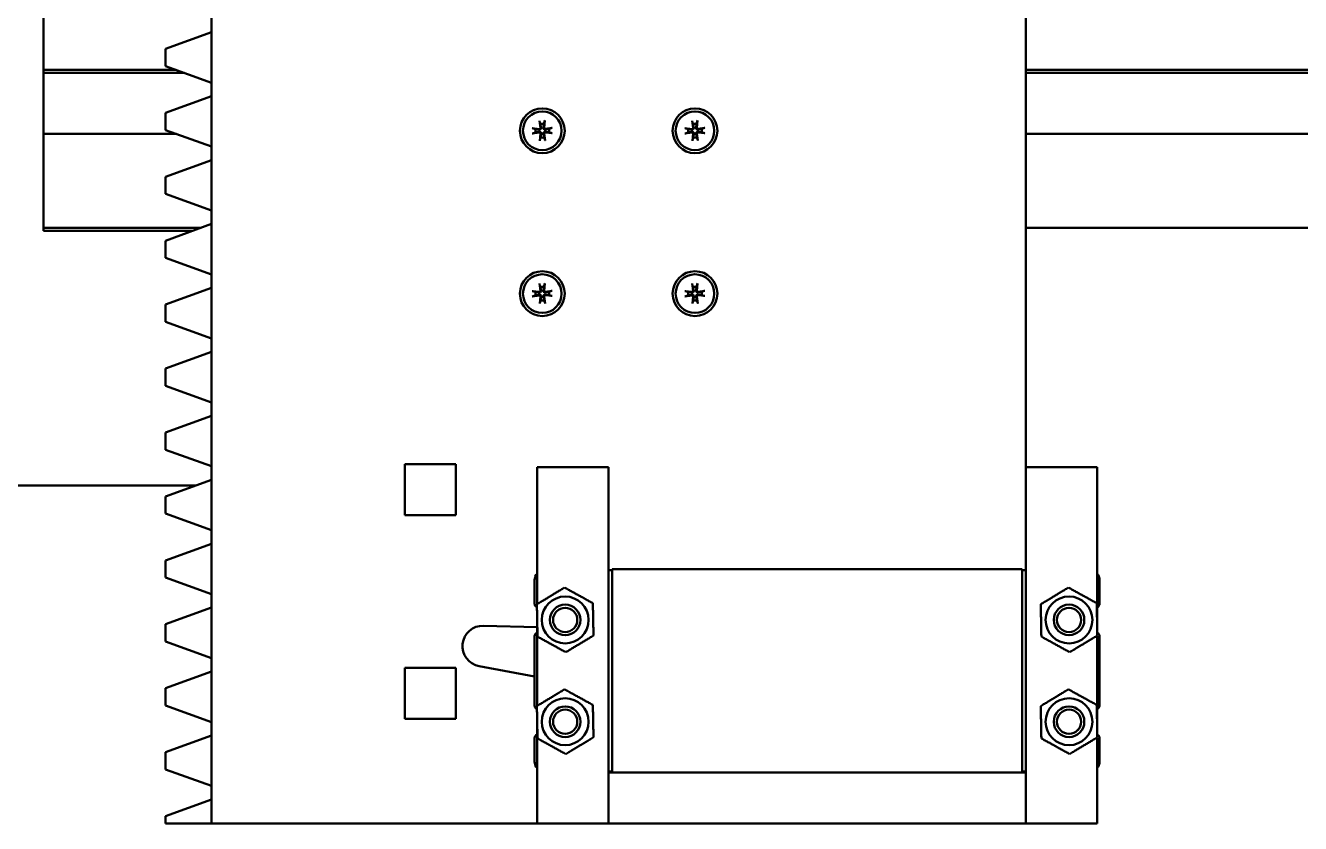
# Model space of a CAD drawing. Header units: millimetres. Extents: x 0 to 4620, y 0 to 3267.
# Drawn here: x 1926.2 to 2051.4, y 1538.9 to 1617.2 of the extents above; entities that cross this region are included whole.
import ezdxf

# ---------------------------------------------------------------- set-up
doc = ezdxf.new("R2010")
doc.units = ezdxf.units.MM
doc.header["$LTSCALE"] = 11
doc.layers.add('Widoczne (ISO)', color=7, linetype='Continuous', lineweight=50)
doc.layers.add('Widoczne wąskie (ISO)', color=7, linetype='Continuous', lineweight=35)

msp = doc.modelspace()

# ---------------------------------------------------------------- linework, layer by layer
at = {"layer": 'Widoczne (ISO)'}
for p, q in [((1927.96, 1597.07), (1927.96, 1627.07)), ((1944.46, 1618.85), (1944.46, 1538.85)), ((2024.46, 1573.85), (2024.46, 1618.85)), ((1939.96, 1614.94), (1944.46, 1616.58)), ((1939.96, 1613.25), (1939.96, 1614.94)), ((1927.96, 1612.88), (1941, 1612.88)), ((1927.96, 1612.58), (1941.8, 1612.58)), ((1944.46, 1611.62), (1939.96, 1613.25)), ((2024.46, 1612.88), (2967.77, 1612.88)), ((2024.46, 1612.58), (2967.77, 1612.58)), ((1939.96, 1608.66), (1944.46, 1610.3)), ((1939.96, 1606.97), (1939.96, 1608.66)), ((1975.97, 1607.14), (1976.67, 1607.07)), ((1976.68, 1607.88), (1976.78, 1607.19)), ((1977.2, 1607.89), (1977.13, 1607.19)), ((1977.93, 1607.18), (1977.24, 1607.08)), ((1990.97, 1607.14), (1991.67, 1607.07)), ((1991.68, 1607.88), (1991.78, 1607.19)), ((1992.2, 1607.89), (1992.13, 1607.19)), ((1992.93, 1607.18), (1992.24, 1607.08)), ((1941.03, 1606.58), (1927.96, 1606.58)), ((1944.46, 1605.34), (1939.96, 1606.97)), ((1975.98, 1606.63), (1976.68, 1606.73)), ((1976.72, 1605.92), (1976.79, 1606.62)), ((1977.23, 1605.93), (1977.14, 1606.62)), ((1977.94, 1606.67), (1977.24, 1606.74)), ((1990.98, 1606.63), (1991.68, 1606.73)), ((1991.72, 1605.92), (1991.79, 1606.62)), ((1992.23, 1605.93), (1992.14, 1606.62)), ((1992.94, 1606.67), (1992.24, 1606.74)), ((2967.77, 1606.58), (2024.46, 1606.58)), ((1939.96, 1602.38), (1944.46, 1604.02)), ((1939.96, 1600.69), (1939.96, 1602.38)), ((1944.46, 1599.06), (1939.96, 1600.69)), ((1927.96, 1597.35), (1943.4, 1597.35)), ((1927.96, 1597.07), (1942.61, 1597.07)), ((1939.96, 1596.1), (1944.46, 1597.74)), ((2024.46, 1597.35), (2967.77, 1597.35)), ((1939.96, 1594.41), (1939.96, 1596.1)), ((1944.46, 1592.78), (1939.96, 1594.41)), ((1939.96, 1589.82), (1944.46, 1591.46)), ((1975.97, 1591.14), (1976.67, 1591.07)), ((1976.68, 1591.88), (1976.78, 1591.19)), ((1977.2, 1591.89), (1977.13, 1591.19)), ((1977.93, 1591.18), (1977.24, 1591.08)), ((1990.97, 1591.14), (1991.67, 1591.07)), ((1991.68, 1591.88), (1991.78, 1591.19)), ((1992.2, 1591.89), (1992.13, 1591.19)), ((1992.93, 1591.18), (1992.24, 1591.08)), ((1939.96, 1588.13), (1939.96, 1589.82)), ((1975.98, 1590.63), (1976.68, 1590.73)), ((1976.72, 1589.92), (1976.79, 1590.62)), ((1977.23, 1589.93), (1977.14, 1590.62)), ((1977.94, 1590.67), (1977.24, 1590.74)), ((1990.98, 1590.63), (1991.68, 1590.73)), ((1991.72, 1589.92), (1991.79, 1590.62)), ((1992.23, 1589.93), (1992.14, 1590.62)), ((1992.94, 1590.67), (1992.24, 1590.74)), ((1944.46, 1586.5), (1939.96, 1588.13)), ((1939.96, 1583.54), (1944.46, 1585.18)), ((1939.96, 1581.85), (1939.96, 1583.54)), ((1944.46, 1580.22), (1939.96, 1581.85)), ((1939.96, 1577.26), (1944.46, 1578.9)), ((1939.96, 1575.57), (1939.96, 1577.26)), ((1944.46, 1573.94), (1939.96, 1575.57)), ((1963.46, 1574.15), (1963.46, 1569.15)), ((1968.46, 1574.15), (1963.46, 1574.15)), ((1968.46, 1569.15), (1968.46, 1574.15)), ((1983.46, 1573.85), (1976.46, 1573.85)), ((1976.46, 1560.41), (1976.46, 1573.85)), ((1983.46, 1543.85), (1983.46, 1573.85)), ((2024.46, 1573.85), (2024.46, 1543.85)), ((2024.46, 1573.85), (2031.46, 1573.85)), ((2031.46, 1573.85), (2031.46, 1558.88)), ((1912.96, 1572.07), (1942.94, 1572.07)), ((1939.96, 1570.98), (1944.46, 1572.62)), ((1939.96, 1569.29), (1939.96, 1570.98)), ((1944.46, 1567.66), (1939.96, 1569.29)), ((1963.46, 1569.15), (1968.46, 1569.15)), ((1939.96, 1564.7), (1944.46, 1566.34)), ((1939.96, 1563.01), (1939.96, 1564.7)), ((1983.46, 1563.75), (1983.8, 1563.75)), ((1983.81, 1543.95), (1983.81, 1563.75)), ((1983.91, 1563.85), (2024.01, 1563.85)), ((2024.11, 1563.75), (2024.11, 1543.95)), ((2024.12, 1563.75), (2024.46, 1563.75)), ((1944.46, 1561.38), (1939.96, 1563.01)), ((1976.21, 1560.46), (1976.21, 1562.75)), ((2031.71, 1562.75), (2031.71, 1560.46)), ((1939.96, 1558.42), (1944.46, 1560.06)), ((1939.96, 1556.73), (1939.96, 1558.42)), ((1976.46, 1558.13), (1971.18, 1558.27)), ((1976.46, 1550.41), (1976.46, 1558.83)), ((1976.21, 1550.46), (1976.21, 1557.25)), ((2031.46, 1557.3), (2031.46, 1548.88)), ((2031.71, 1557.25), (2031.71, 1550.46)), ((1944.46, 1555.1), (1939.96, 1556.73)), ((1939.96, 1552.14), (1944.46, 1553.78)), ((1963.46, 1554.15), (1963.46, 1549.15)), ((1968.46, 1554.15), (1963.46, 1554.15)), ((1968.46, 1549.15), (1968.46, 1554.15)), ((1970.76, 1554.31), (1976.21, 1553.3)), ((1939.96, 1550.45), (1939.96, 1552.14)), ((1944.46, 1548.82), (1939.96, 1550.45)), ((1963.46, 1549.15), (1968.46, 1549.15)), ((1976.46, 1538.85), (1976.46, 1548.83)), ((1939.96, 1545.86), (1944.46, 1547.5)), ((1976.21, 1544.95), (1976.21, 1547.25)), ((2031.46, 1547.3), (2031.46, 1538.85)), ((2031.71, 1547.25), (2031.71, 1544.95)), ((1939.96, 1544.17), (1939.96, 1545.86)), ((1944.46, 1542.54), (1939.96, 1544.17)), ((1983.8, 1543.95), (1983.46, 1543.95)), ((1983.46, 1543.85), (1983.46, 1538.85)), ((1983.91, 1543.85), (1983.46, 1543.85)), ((2024.01, 1543.85), (1983.91, 1543.85)), ((2024.46, 1543.85), (2024.01, 1543.85)), ((2024.46, 1543.95), (2024.12, 1543.95)), ((2024.46, 1538.85), (2024.46, 1543.85)), ((1939.96, 1539.58), (1944.46, 1541.22)), ((1939.96, 1538.85), (1939.96, 1539.58)), ((1944.46, 1538.85), (1939.96, 1538.85)), ((1944.46, 1538.85), (1976.46, 1538.85)), ((1983.46, 1538.85), (1976.46, 1538.85)), ((1983.46, 1538.85), (2024.46, 1538.85)), ((2024.46, 1538.85), (2031.46, 1538.85))]:
    msp.add_line(p, q, dxfattribs=at)
for centre, radius in [((1976.96, 1606.9), 2.2), ((1976.96, 1606.9), 1.9), ((1991.96, 1606.9), 2.2), ((1991.96, 1606.9), 1.9), ((1976.96, 1590.9), 2.2), ((1976.96, 1590.9), 1.9), ((1991.96, 1590.9), 2.2), ((1991.96, 1590.9), 1.9), ((1979.21, 1558.85), 2.3), ((2028.71, 1558.85), 2.3), ((1979.21, 1558.85), 1.5), ((1979.21, 1558.85), 1.5), ((1979.21, 1558.85), 1.19), ((2028.71, 1558.85), 1.5), ((2028.71, 1558.85), 1.5), ((2028.71, 1558.85), 1.19), ((1979.21, 1548.85), 2.3), ((2028.71, 1548.85), 2.3), ((1979.21, 1548.85), 1.5), ((1979.21, 1548.85), 1.5), ((1979.21, 1548.85), 1.19), ((2028.71, 1548.85), 1.5), ((2028.71, 1548.85), 1.5), ((2028.71, 1548.85), 1.19)]:
    msp.add_circle(centre, radius, dxfattribs=at)
for centre, radius, start, end in [((1976.96, 1606.9), 0.682, 166.565, 195.6877), ((1976.68, 1607.17), 0.0995, 264.1967, 8.0559), ((1976.96, 1606.9), 0.682, 76.565, 105.6877), ((1977.22, 1607.18), 0.0995, 174.1967, 278.0559), ((1976.96, 1606.9), 0.682, 346.565, 15.6877), ((1991.96, 1606.9), 0.682, 166.565, 195.6877), ((1991.68, 1607.17), 0.0995, 264.1967, 8.0559), ((1991.96, 1606.9), 0.682, 76.565, 105.6877), ((1992.22, 1607.18), 0.0995, 174.1967, 278.0559), ((1991.96, 1606.9), 0.682, 346.565, 15.6877), ((1976.69, 1606.63), 0.0995, 354.1967, 98.0559), ((1976.96, 1606.9), 0.682, 256.565, 285.6877), ((1977.23, 1606.64), 0.0995, 84.1967, 188.0559), ((1991.69, 1606.63), 0.0995, 354.1967, 98.0559), ((1991.96, 1606.9), 0.682, 256.565, 285.6877), ((1992.23, 1606.64), 0.0995, 84.1967, 188.0559), ((1976.96, 1590.9), 0.682, 166.565, 195.6877), ((1976.68, 1591.17), 0.0995, 264.1967, 8.0559), ((1976.96, 1590.9), 0.682, 76.565, 105.6877), ((1977.22, 1591.18), 0.0995, 174.1967, 278.0559), ((1976.96, 1590.9), 0.682, 346.565, 15.6877), ((1991.96, 1590.9), 0.682, 166.565, 195.6877), ((1991.68, 1591.17), 0.0995, 264.1967, 8.0559), ((1991.96, 1590.9), 0.682, 76.565, 105.6877), ((1992.22, 1591.18), 0.0995, 174.1967, 278.0559), ((1991.96, 1590.9), 0.682, 346.565, 15.6877), ((1976.69, 1590.63), 0.0995, 354.1967, 98.0559), ((1976.96, 1590.9), 0.682, 256.565, 285.6877), ((1977.23, 1590.64), 0.0995, 84.1967, 188.0559), ((1991.69, 1590.63), 0.0995, 354.1967, 98.0559), ((1991.96, 1590.9), 0.682, 256.565, 285.6877), ((1992.23, 1590.64), 0.0995, 84.1967, 188.0559), ((1977.21, 1562.75), 1, 138.5904, 180), ((1983.8, 1563.76), 0.01, 270, 354.7841), ((1983.91, 1563.75), 0.1, 90, 180), ((2024.01, 1563.75), 0.1, 0, 90), ((2024.12, 1563.76), 0.01, 185.2159, 270), ((2030.71, 1562.75), 1, 0, 41.4096), ((1976.61, 1560.46), 0.4, 180, 244.0489), ((2031.31, 1560.46), 0.4, 292.0243, 0), ((1971.12, 1556.28), 2, 88.3746, 259.4828), ((1976.61, 1557.25), 0.4, 112.0243, 180), ((2031.31, 1557.25), 0.4, 0, 64.0489), ((1976.61, 1550.46), 0.4, 180, 244.0489), ((2031.31, 1550.46), 0.4, 292.0243, 0), ((1976.61, 1547.25), 0.4, 112.0243, 180), ((2031.31, 1547.25), 0.4, 0, 64.0489), ((1977.21, 1544.95), 1, 180, 221.4096), ((2030.71, 1544.95), 1, 318.5904, 0), ((1983.8, 1543.94), 0.01, 5.2159, 90), ((1983.91, 1543.95), 0.1, 180, 270), ((2024.01, 1543.95), 0.1, 270, 0), ((2024.12, 1543.94), 0.01, 90, 174.7841)]:
    msp.add_arc(centre, radius, start, end, dxfattribs=at)
for points, knots in [([(1975.97, 1607.14), (1975.99, 1607.14), (1976, 1607.14), (1976.02, 1607.14), (1976.04, 1607.13), (1976.05, 1607.13), (1976.06, 1607.13), (1976.06, 1607.13)], [0.01495203, 0.01495203, 0.01495203, 0.01495203, 0.01869487, 0.01869487, 0.02240443, 0.02240443, 0.0254182, 0.0254182, 0.0254182, 0.0254182]), ([(1976.84, 1607.19), (1976.84, 1607.19), (1976.84, 1607.18), (1976.85, 1607.16), (1976.85, 1607.14), (1976.84, 1607.12), (1976.83, 1607.1), (1976.82, 1607.08), (1976.81, 1607.06), (1976.79, 1607.04), (1976.78, 1607.04), (1976.75, 1607.02), (1976.74, 1607.02), (1976.71, 1607.01), (1976.7, 1607.01), (1976.68, 1607.01), (1976.67, 1607.01), (1976.66, 1607.01)], [0.06964837, 0.06964837, 0.06964837, 0.06964837, 0.07141835, 0.07141835, 0.07641771, 0.07641771, 0.08066047, 0.08066047, 0.08490323, 0.08490323, 0.08914598, 0.08914598, 0.09338874, 0.09338874, 0.0983881, 0.0983881, 0.10015808, 0.10015808, 0.10015808, 0.10015808]), ([(1976.7, 1607.79), (1976.7, 1607.79), (1976.7, 1607.8), (1976.69, 1607.82), (1976.69, 1607.83), (1976.69, 1607.85), (1976.68, 1607.87), (1976.68, 1607.88)], [0.03418017, 0.03418017, 0.03418017, 0.03418017, 0.03719394, 0.03719394, 0.0409035, 0.0409035, 0.04464634, 0.04464634, 0.04464634, 0.04464634]), ([(1977.25, 1607.02), (1977.24, 1607.02), (1977.24, 1607.02), (1977.21, 1607.02), (1977.2, 1607.02), (1977.17, 1607.02), (1977.16, 1607.03), (1977.13, 1607.04), (1977.12, 1607.05), (1977.1, 1607.07), (1977.09, 1607.08), (1977.07, 1607.11), (1977.07, 1607.12), (1977.06, 1607.15), (1977.06, 1607.17), (1977.06, 1607.19), (1977.06, 1607.19), (1977.06, 1607.2)], [0.06964837, 0.06964837, 0.06964837, 0.06964837, 0.07141835, 0.07141835, 0.07641771, 0.07641771, 0.08066047, 0.08066047, 0.08490323, 0.08490323, 0.08914598, 0.08914598, 0.09338874, 0.09338874, 0.0983881, 0.0983881, 0.10015808, 0.10015808, 0.10015808, 0.10015808]), ([(1977.2, 1607.89), (1977.19, 1607.88), (1977.19, 1607.86), (1977.19, 1607.84), (1977.19, 1607.83), (1977.18, 1607.81), (1977.18, 1607.8), (1977.18, 1607.8)], [0.01495203, 0.01495203, 0.01495203, 0.01495203, 0.01869487, 0.01869487, 0.02240443, 0.02240443, 0.0254182, 0.0254182, 0.0254182, 0.0254182]), ([(1977.84, 1607.16), (1977.85, 1607.17), (1977.85, 1607.17), (1977.87, 1607.17), (1977.88, 1607.17), (1977.9, 1607.18), (1977.92, 1607.18), (1977.93, 1607.18)], [0.03418017, 0.03418017, 0.03418017, 0.03418017, 0.03719394, 0.03719394, 0.0409035, 0.0409035, 0.04464634, 0.04464634, 0.04464634, 0.04464634]), ([(1990.97, 1607.14), (1990.99, 1607.14), (1991, 1607.14), (1991.02, 1607.14), (1991.04, 1607.13), (1991.05, 1607.13), (1991.06, 1607.13), (1991.06, 1607.13)], [0.01495203, 0.01495203, 0.01495203, 0.01495203, 0.01869487, 0.01869487, 0.02240443, 0.02240443, 0.0254182, 0.0254182, 0.0254182, 0.0254182]), ([(1991.84, 1607.19), (1991.84, 1607.19), (1991.84, 1607.18), (1991.85, 1607.16), (1991.85, 1607.14), (1991.84, 1607.12), (1991.83, 1607.1), (1991.82, 1607.08), (1991.81, 1607.06), (1991.79, 1607.04), (1991.78, 1607.04), (1991.75, 1607.02), (1991.74, 1607.02), (1991.71, 1607.01), (1991.7, 1607.01), (1991.68, 1607.01), (1991.67, 1607.01), (1991.66, 1607.01)], [0.06964837, 0.06964837, 0.06964837, 0.06964837, 0.07141835, 0.07141835, 0.07641771, 0.07641771, 0.08066047, 0.08066047, 0.08490323, 0.08490323, 0.08914598, 0.08914598, 0.09338874, 0.09338874, 0.0983881, 0.0983881, 0.10015808, 0.10015808, 0.10015808, 0.10015808]), ([(1991.7, 1607.79), (1991.7, 1607.79), (1991.7, 1607.8), (1991.69, 1607.82), (1991.69, 1607.83), (1991.69, 1607.85), (1991.68, 1607.87), (1991.68, 1607.88)], [0.03418017, 0.03418017, 0.03418017, 0.03418017, 0.03719394, 0.03719394, 0.0409035, 0.0409035, 0.04464634, 0.04464634, 0.04464634, 0.04464634]), ([(1992.25, 1607.02), (1992.24, 1607.02), (1992.24, 1607.02), (1992.21, 1607.02), (1992.2, 1607.02), (1992.17, 1607.02), (1992.16, 1607.03), (1992.13, 1607.04), (1992.12, 1607.05), (1992.1, 1607.07), (1992.09, 1607.08), (1992.07, 1607.11), (1992.07, 1607.12), (1992.06, 1607.15), (1992.06, 1607.17), (1992.06, 1607.19), (1992.06, 1607.19), (1992.06, 1607.2)], [0.06964837, 0.06964837, 0.06964837, 0.06964837, 0.07141835, 0.07141835, 0.07641771, 0.07641771, 0.08066047, 0.08066047, 0.08490323, 0.08490323, 0.08914598, 0.08914598, 0.09338874, 0.09338874, 0.0983881, 0.0983881, 0.10015808, 0.10015808, 0.10015808, 0.10015808]), ([(1992.2, 1607.89), (1992.19, 1607.88), (1992.19, 1607.86), (1992.19, 1607.84), (1992.19, 1607.83), (1992.18, 1607.81), (1992.18, 1607.8), (1992.18, 1607.8)], [0.01495203, 0.01495203, 0.01495203, 0.01495203, 0.01869487, 0.01869487, 0.02240443, 0.02240443, 0.0254182, 0.0254182, 0.0254182, 0.0254182]), ([(1992.84, 1607.16), (1992.85, 1607.17), (1992.85, 1607.17), (1992.87, 1607.17), (1992.88, 1607.17), (1992.9, 1607.18), (1992.92, 1607.18), (1992.93, 1607.18)], [0.03418017, 0.03418017, 0.03418017, 0.03418017, 0.03719394, 0.03719394, 0.0409035, 0.0409035, 0.04464634, 0.04464634, 0.04464634, 0.04464634]), ([(1976.07, 1606.65), (1976.07, 1606.64), (1976.06, 1606.64), (1976.05, 1606.64), (1976.03, 1606.64), (1976.01, 1606.63), (1976, 1606.63), (1975.98, 1606.63)], [0.03418017, 0.03418017, 0.03418017, 0.03418017, 0.03719394, 0.03719394, 0.0409035, 0.0409035, 0.04464634, 0.04464634, 0.04464634, 0.04464634]), ([(1976.67, 1606.79), (1976.67, 1606.79), (1976.68, 1606.79), (1976.7, 1606.79), (1976.72, 1606.79), (1976.75, 1606.79), (1976.76, 1606.78), (1976.79, 1606.77), (1976.8, 1606.76), (1976.82, 1606.74), (1976.83, 1606.73), (1976.84, 1606.7), (1976.85, 1606.69), (1976.85, 1606.66), (1976.86, 1606.64), (1976.86, 1606.62), (1976.85, 1606.62), (1976.85, 1606.61)], [0.06964837, 0.06964837, 0.06964837, 0.06964837, 0.07141835, 0.07141835, 0.07641771, 0.07641771, 0.08066047, 0.08066047, 0.08490323, 0.08490323, 0.08914598, 0.08914598, 0.09338874, 0.09338874, 0.0983881, 0.0983881, 0.10015808, 0.10015808, 0.10015808, 0.10015808]), ([(1976.72, 1605.92), (1976.72, 1605.93), (1976.72, 1605.95), (1976.73, 1605.97), (1976.73, 1605.98), (1976.73, 1606), (1976.73, 1606.01), (1976.73, 1606.01)], [0.01495203, 0.01495203, 0.01495203, 0.01495203, 0.01869487, 0.01869487, 0.02240443, 0.02240443, 0.0254182, 0.0254182, 0.0254182, 0.0254182]), ([(1977.07, 1606.62), (1977.07, 1606.62), (1977.07, 1606.63), (1977.07, 1606.65), (1977.07, 1606.66), (1977.08, 1606.69), (1977.08, 1606.71), (1977.09, 1606.73), (1977.1, 1606.74), (1977.12, 1606.77), (1977.14, 1606.77), (1977.16, 1606.79), (1977.17, 1606.79), (1977.2, 1606.8), (1977.22, 1606.8), (1977.24, 1606.8), (1977.25, 1606.8), (1977.25, 1606.8)], [0.06964837, 0.06964837, 0.06964837, 0.06964837, 0.07141835, 0.07141835, 0.07641771, 0.07641771, 0.08066047, 0.08066047, 0.08490323, 0.08490323, 0.08914598, 0.08914598, 0.09338874, 0.09338874, 0.0983881, 0.0983881, 0.10015808, 0.10015808, 0.10015808, 0.10015808]), ([(1977.22, 1606.02), (1977.22, 1606.01), (1977.22, 1606.01), (1977.22, 1605.99), (1977.23, 1605.98), (1977.23, 1605.96), (1977.23, 1605.94), (1977.23, 1605.93)], [0.03418017, 0.03418017, 0.03418017, 0.03418017, 0.03719394, 0.03719394, 0.0409035, 0.0409035, 0.04464634, 0.04464634, 0.04464634, 0.04464634]), ([(1977.94, 1606.67), (1977.93, 1606.67), (1977.91, 1606.67), (1977.89, 1606.67), (1977.88, 1606.67), (1977.86, 1606.68), (1977.86, 1606.68), (1977.85, 1606.68)], [0.01495203, 0.01495203, 0.01495203, 0.01495203, 0.01869487, 0.01869487, 0.02240443, 0.02240443, 0.0254182, 0.0254182, 0.0254182, 0.0254182]), ([(1991.07, 1606.65), (1991.07, 1606.64), (1991.06, 1606.64), (1991.05, 1606.64), (1991.03, 1606.64), (1991.01, 1606.63), (1991, 1606.63), (1990.98, 1606.63)], [0.03418017, 0.03418017, 0.03418017, 0.03418017, 0.03719394, 0.03719394, 0.0409035, 0.0409035, 0.04464634, 0.04464634, 0.04464634, 0.04464634]), ([(1991.67, 1606.79), (1991.67, 1606.79), (1991.68, 1606.79), (1991.7, 1606.79), (1991.72, 1606.79), (1991.75, 1606.79), (1991.76, 1606.78), (1991.79, 1606.77), (1991.8, 1606.76), (1991.82, 1606.74), (1991.83, 1606.73), (1991.84, 1606.7), (1991.85, 1606.69), (1991.85, 1606.66), (1991.86, 1606.64), (1991.86, 1606.62), (1991.85, 1606.62), (1991.85, 1606.61)], [0.06964837, 0.06964837, 0.06964837, 0.06964837, 0.07141835, 0.07141835, 0.07641771, 0.07641771, 0.08066047, 0.08066047, 0.08490323, 0.08490323, 0.08914598, 0.08914598, 0.09338874, 0.09338874, 0.0983881, 0.0983881, 0.10015808, 0.10015808, 0.10015808, 0.10015808]), ([(1991.72, 1605.92), (1991.72, 1605.93), (1991.72, 1605.95), (1991.73, 1605.97), (1991.73, 1605.98), (1991.73, 1606), (1991.73, 1606.01), (1991.73, 1606.01)], [0.01495203, 0.01495203, 0.01495203, 0.01495203, 0.01869487, 0.01869487, 0.02240443, 0.02240443, 0.0254182, 0.0254182, 0.0254182, 0.0254182]), ([(1992.07, 1606.62), (1992.07, 1606.62), (1992.07, 1606.63), (1992.07, 1606.65), (1992.07, 1606.66), (1992.08, 1606.69), (1992.08, 1606.71), (1992.09, 1606.73), (1992.1, 1606.74), (1992.12, 1606.77), (1992.14, 1606.77), (1992.16, 1606.79), (1992.17, 1606.79), (1992.2, 1606.8), (1992.22, 1606.8), (1992.24, 1606.8), (1992.25, 1606.8), (1992.25, 1606.8)], [0.06964837, 0.06964837, 0.06964837, 0.06964837, 0.07141835, 0.07141835, 0.07641771, 0.07641771, 0.08066047, 0.08066047, 0.08490323, 0.08490323, 0.08914598, 0.08914598, 0.09338874, 0.09338874, 0.0983881, 0.0983881, 0.10015808, 0.10015808, 0.10015808, 0.10015808]), ([(1992.22, 1606.02), (1992.22, 1606.01), (1992.22, 1606.01), (1992.22, 1605.99), (1992.23, 1605.98), (1992.23, 1605.96), (1992.23, 1605.94), (1992.23, 1605.93)], [0.03418017, 0.03418017, 0.03418017, 0.03418017, 0.03719394, 0.03719394, 0.0409035, 0.0409035, 0.04464634, 0.04464634, 0.04464634, 0.04464634]), ([(1992.94, 1606.67), (1992.93, 1606.67), (1992.91, 1606.67), (1992.89, 1606.67), (1992.88, 1606.67), (1992.86, 1606.68), (1992.86, 1606.68), (1992.85, 1606.68)], [0.01495203, 0.01495203, 0.01495203, 0.01495203, 0.01869487, 0.01869487, 0.02240443, 0.02240443, 0.0254182, 0.0254182, 0.0254182, 0.0254182]), ([(1975.97, 1591.14), (1975.99, 1591.14), (1976, 1591.14), (1976.02, 1591.14), (1976.04, 1591.13), (1976.05, 1591.13), (1976.06, 1591.13), (1976.06, 1591.13)], [0.01495203, 0.01495203, 0.01495203, 0.01495203, 0.01869487, 0.01869487, 0.02240443, 0.02240443, 0.0254182, 0.0254182, 0.0254182, 0.0254182]), ([(1976.84, 1591.19), (1976.84, 1591.19), (1976.84, 1591.18), (1976.85, 1591.16), (1976.85, 1591.14), (1976.84, 1591.12), (1976.83, 1591.1), (1976.82, 1591.08), (1976.81, 1591.06), (1976.79, 1591.04), (1976.78, 1591.04), (1976.75, 1591.02), (1976.74, 1591.02), (1976.71, 1591.01), (1976.7, 1591.01), (1976.68, 1591.01), (1976.67, 1591.01), (1976.66, 1591.01)], [0.06964837, 0.06964837, 0.06964837, 0.06964837, 0.07141835, 0.07141835, 0.07641771, 0.07641771, 0.08066047, 0.08066047, 0.08490323, 0.08490323, 0.08914598, 0.08914598, 0.09338874, 0.09338874, 0.0983881, 0.0983881, 0.10015808, 0.10015808, 0.10015808, 0.10015808]), ([(1976.67, 1590.79), (1976.67, 1590.79), (1976.68, 1590.79), (1976.7, 1590.79), (1976.72, 1590.79), (1976.75, 1590.79), (1976.76, 1590.78), (1976.79, 1590.77), (1976.8, 1590.76), (1976.82, 1590.74), (1976.83, 1590.73), (1976.84, 1590.7), (1976.85, 1590.69), (1976.85, 1590.66), (1976.86, 1590.64), (1976.86, 1590.62), (1976.85, 1590.62), (1976.85, 1590.61)], [0.06964837, 0.06964837, 0.06964837, 0.06964837, 0.07141835, 0.07141835, 0.07641771, 0.07641771, 0.08066047, 0.08066047, 0.08490323, 0.08490323, 0.08914598, 0.08914598, 0.09338874, 0.09338874, 0.0983881, 0.0983881, 0.10015808, 0.10015808, 0.10015808, 0.10015808]), ([(1976.7, 1591.79), (1976.7, 1591.79), (1976.7, 1591.8), (1976.69, 1591.82), (1976.69, 1591.83), (1976.69, 1591.85), (1976.68, 1591.87), (1976.68, 1591.88)], [0.03418017, 0.03418017, 0.03418017, 0.03418017, 0.03719394, 0.03719394, 0.0409035, 0.0409035, 0.04464634, 0.04464634, 0.04464634, 0.04464634]), ([(1977.25, 1591.02), (1977.24, 1591.02), (1977.24, 1591.02), (1977.21, 1591.02), (1977.2, 1591.02), (1977.17, 1591.02), (1977.16, 1591.03), (1977.13, 1591.04), (1977.12, 1591.05), (1977.1, 1591.07), (1977.09, 1591.08), (1977.07, 1591.11), (1977.07, 1591.12), (1977.06, 1591.15), (1977.06, 1591.17), (1977.06, 1591.19), (1977.06, 1591.19), (1977.06, 1591.2)], [0.06964837, 0.06964837, 0.06964837, 0.06964837, 0.07141835, 0.07141835, 0.07641771, 0.07641771, 0.08066047, 0.08066047, 0.08490323, 0.08490323, 0.08914598, 0.08914598, 0.09338874, 0.09338874, 0.0983881, 0.0983881, 0.10015808, 0.10015808, 0.10015808, 0.10015808]), ([(1977.07, 1590.62), (1977.07, 1590.62), (1977.07, 1590.63), (1977.07, 1590.65), (1977.07, 1590.66), (1977.08, 1590.69), (1977.08, 1590.71), (1977.09, 1590.73), (1977.1, 1590.74), (1977.12, 1590.77), (1977.14, 1590.77), (1977.16, 1590.79), (1977.17, 1590.79), (1977.2, 1590.8), (1977.22, 1590.8), (1977.24, 1590.8), (1977.25, 1590.8), (1977.25, 1590.8)], [0.06964837, 0.06964837, 0.06964837, 0.06964837, 0.07141835, 0.07141835, 0.07641771, 0.07641771, 0.08066047, 0.08066047, 0.08490323, 0.08490323, 0.08914598, 0.08914598, 0.09338874, 0.09338874, 0.0983881, 0.0983881, 0.10015808, 0.10015808, 0.10015808, 0.10015808]), ([(1977.2, 1591.89), (1977.19, 1591.88), (1977.19, 1591.86), (1977.19, 1591.84), (1977.19, 1591.83), (1977.18, 1591.81), (1977.18, 1591.8), (1977.18, 1591.8)], [0.01495203, 0.01495203, 0.01495203, 0.01495203, 0.01869487, 0.01869487, 0.02240443, 0.02240443, 0.0254182, 0.0254182, 0.0254182, 0.0254182]), ([(1977.84, 1591.16), (1977.85, 1591.17), (1977.85, 1591.17), (1977.87, 1591.17), (1977.88, 1591.17), (1977.9, 1591.18), (1977.92, 1591.18), (1977.93, 1591.18)], [0.03418017, 0.03418017, 0.03418017, 0.03418017, 0.03719394, 0.03719394, 0.0409035, 0.0409035, 0.04464634, 0.04464634, 0.04464634, 0.04464634]), ([(1990.97, 1591.14), (1990.99, 1591.14), (1991, 1591.14), (1991.02, 1591.14), (1991.04, 1591.13), (1991.05, 1591.13), (1991.06, 1591.13), (1991.06, 1591.13)], [0.01495203, 0.01495203, 0.01495203, 0.01495203, 0.01869487, 0.01869487, 0.02240443, 0.02240443, 0.0254182, 0.0254182, 0.0254182, 0.0254182]), ([(1991.84, 1591.19), (1991.84, 1591.19), (1991.84, 1591.18), (1991.85, 1591.16), (1991.85, 1591.14), (1991.84, 1591.12), (1991.83, 1591.1), (1991.82, 1591.08), (1991.81, 1591.06), (1991.79, 1591.04), (1991.78, 1591.04), (1991.75, 1591.02), (1991.74, 1591.02), (1991.71, 1591.01), (1991.7, 1591.01), (1991.68, 1591.01), (1991.67, 1591.01), (1991.66, 1591.01)], [0.06964837, 0.06964837, 0.06964837, 0.06964837, 0.07141835, 0.07141835, 0.07641771, 0.07641771, 0.08066047, 0.08066047, 0.08490323, 0.08490323, 0.08914598, 0.08914598, 0.09338874, 0.09338874, 0.0983881, 0.0983881, 0.10015808, 0.10015808, 0.10015808, 0.10015808]), ([(1991.67, 1590.79), (1991.67, 1590.79), (1991.68, 1590.79), (1991.7, 1590.79), (1991.72, 1590.79), (1991.75, 1590.79), (1991.76, 1590.78), (1991.79, 1590.77), (1991.8, 1590.76), (1991.82, 1590.74), (1991.83, 1590.73), (1991.84, 1590.7), (1991.85, 1590.69), (1991.85, 1590.66), (1991.86, 1590.64), (1991.86, 1590.62), (1991.85, 1590.62), (1991.85, 1590.61)], [0.06964837, 0.06964837, 0.06964837, 0.06964837, 0.07141835, 0.07141835, 0.07641771, 0.07641771, 0.08066047, 0.08066047, 0.08490323, 0.08490323, 0.08914598, 0.08914598, 0.09338874, 0.09338874, 0.0983881, 0.0983881, 0.10015808, 0.10015808, 0.10015808, 0.10015808]), ([(1991.7, 1591.79), (1991.7, 1591.79), (1991.7, 1591.8), (1991.69, 1591.82), (1991.69, 1591.83), (1991.69, 1591.85), (1991.68, 1591.87), (1991.68, 1591.88)], [0.03418017, 0.03418017, 0.03418017, 0.03418017, 0.03719394, 0.03719394, 0.0409035, 0.0409035, 0.04464634, 0.04464634, 0.04464634, 0.04464634]), ([(1992.25, 1591.02), (1992.24, 1591.02), (1992.24, 1591.02), (1992.21, 1591.02), (1992.2, 1591.02), (1992.17, 1591.02), (1992.16, 1591.03), (1992.13, 1591.04), (1992.12, 1591.05), (1992.1, 1591.07), (1992.09, 1591.08), (1992.07, 1591.11), (1992.07, 1591.12), (1992.06, 1591.15), (1992.06, 1591.17), (1992.06, 1591.19), (1992.06, 1591.19), (1992.06, 1591.2)], [0.06964837, 0.06964837, 0.06964837, 0.06964837, 0.07141835, 0.07141835, 0.07641771, 0.07641771, 0.08066047, 0.08066047, 0.08490323, 0.08490323, 0.08914598, 0.08914598, 0.09338874, 0.09338874, 0.0983881, 0.0983881, 0.10015808, 0.10015808, 0.10015808, 0.10015808]), ([(1992.07, 1590.62), (1992.07, 1590.62), (1992.07, 1590.63), (1992.07, 1590.65), (1992.07, 1590.66), (1992.08, 1590.69), (1992.08, 1590.71), (1992.09, 1590.73), (1992.1, 1590.74), (1992.12, 1590.77), (1992.14, 1590.77), (1992.16, 1590.79), (1992.17, 1590.79), (1992.2, 1590.8), (1992.22, 1590.8), (1992.24, 1590.8), (1992.25, 1590.8), (1992.25, 1590.8)], [0.06964837, 0.06964837, 0.06964837, 0.06964837, 0.07141835, 0.07141835, 0.07641771, 0.07641771, 0.08066047, 0.08066047, 0.08490323, 0.08490323, 0.08914598, 0.08914598, 0.09338874, 0.09338874, 0.0983881, 0.0983881, 0.10015808, 0.10015808, 0.10015808, 0.10015808]), ([(1992.2, 1591.89), (1992.19, 1591.88), (1992.19, 1591.86), (1992.19, 1591.84), (1992.19, 1591.83), (1992.18, 1591.81), (1992.18, 1591.8), (1992.18, 1591.8)], [0.01495203, 0.01495203, 0.01495203, 0.01495203, 0.01869487, 0.01869487, 0.02240443, 0.02240443, 0.0254182, 0.0254182, 0.0254182, 0.0254182]), ([(1992.84, 1591.16), (1992.85, 1591.17), (1992.85, 1591.17), (1992.87, 1591.17), (1992.88, 1591.17), (1992.9, 1591.18), (1992.92, 1591.18), (1992.93, 1591.18)], [0.03418017, 0.03418017, 0.03418017, 0.03418017, 0.03719394, 0.03719394, 0.0409035, 0.0409035, 0.04464634, 0.04464634, 0.04464634, 0.04464634]), ([(1976.07, 1590.65), (1976.07, 1590.64), (1976.06, 1590.64), (1976.05, 1590.64), (1976.03, 1590.64), (1976.01, 1590.63), (1976, 1590.63), (1975.98, 1590.63)], [0.03418017, 0.03418017, 0.03418017, 0.03418017, 0.03719394, 0.03719394, 0.0409035, 0.0409035, 0.04464634, 0.04464634, 0.04464634, 0.04464634]), ([(1976.72, 1589.92), (1976.72, 1589.93), (1976.72, 1589.95), (1976.73, 1589.97), (1976.73, 1589.98), (1976.73, 1590), (1976.73, 1590.01), (1976.73, 1590.01)], [0.01495203, 0.01495203, 0.01495203, 0.01495203, 0.01869487, 0.01869487, 0.02240443, 0.02240443, 0.0254182, 0.0254182, 0.0254182, 0.0254182]), ([(1977.22, 1590.02), (1977.22, 1590.01), (1977.22, 1590.01), (1977.22, 1589.99), (1977.23, 1589.98), (1977.23, 1589.96), (1977.23, 1589.94), (1977.23, 1589.93)], [0.03418017, 0.03418017, 0.03418017, 0.03418017, 0.03719394, 0.03719394, 0.0409035, 0.0409035, 0.04464634, 0.04464634, 0.04464634, 0.04464634]), ([(1977.94, 1590.67), (1977.93, 1590.67), (1977.91, 1590.67), (1977.89, 1590.67), (1977.88, 1590.67), (1977.86, 1590.68), (1977.86, 1590.68), (1977.85, 1590.68)], [0.01495203, 0.01495203, 0.01495203, 0.01495203, 0.01869487, 0.01869487, 0.02240443, 0.02240443, 0.0254182, 0.0254182, 0.0254182, 0.0254182]), ([(1991.07, 1590.65), (1991.07, 1590.64), (1991.06, 1590.64), (1991.05, 1590.64), (1991.03, 1590.64), (1991.01, 1590.63), (1991, 1590.63), (1990.98, 1590.63)], [0.03418017, 0.03418017, 0.03418017, 0.03418017, 0.03719394, 0.03719394, 0.0409035, 0.0409035, 0.04464634, 0.04464634, 0.04464634, 0.04464634]), ([(1991.72, 1589.92), (1991.72, 1589.93), (1991.72, 1589.95), (1991.73, 1589.97), (1991.73, 1589.98), (1991.73, 1590), (1991.73, 1590.01), (1991.73, 1590.01)], [0.01495203, 0.01495203, 0.01495203, 0.01495203, 0.01869487, 0.01869487, 0.02240443, 0.02240443, 0.0254182, 0.0254182, 0.0254182, 0.0254182]), ([(1992.22, 1590.02), (1992.22, 1590.01), (1992.22, 1590.01), (1992.22, 1589.99), (1992.23, 1589.98), (1992.23, 1589.96), (1992.23, 1589.94), (1992.23, 1589.93)], [0.03418017, 0.03418017, 0.03418017, 0.03418017, 0.03719394, 0.03719394, 0.0409035, 0.0409035, 0.04464634, 0.04464634, 0.04464634, 0.04464634]), ([(1992.94, 1590.67), (1992.93, 1590.67), (1992.91, 1590.67), (1992.89, 1590.67), (1992.88, 1590.67), (1992.86, 1590.68), (1992.86, 1590.68), (1992.85, 1590.68)], [0.01495203, 0.01495203, 0.01495203, 0.01495203, 0.01869487, 0.01869487, 0.02240443, 0.02240443, 0.0254182, 0.0254182, 0.0254182, 0.0254182])]:
    msp.add_open_spline(points, degree=3, knots=knots, dxfattribs=at)
for points, weights in [([(1976.29, 1607.06), (1976.2, 1607.09), (1976.06, 1607.13)], [1, 1.01238273226, 1.00219918487]), ([(1976.66, 1607.01), (1976.55, 1607.03), (1976.29, 1607.06)], [2.00803864766, 1.53080852956, 1]), ([(1976.7, 1607.79), (1976.74, 1607.66), (1976.77, 1607.56)], [1.00219918509, 1.01238273352, 1]), ([(1976.77, 1607.56), (1976.82, 1607.31), (1976.84, 1607.19)], [1, 1.53080852955, 2.00803864765]), ([(1977.06, 1607.2), (1977.08, 1607.31), (1977.12, 1607.57)], [2.00803864766, 1.53080852956, 1]), ([(1977.12, 1607.57), (1977.14, 1607.67), (1977.18, 1607.8)], [1, 1.01238273205, 1.00219918484]), ([(1977.61, 1607.09), (1977.36, 1607.04), (1977.25, 1607.02)], [1, 1.53080852955, 2.00803864765]), ([(1977.84, 1607.16), (1977.71, 1607.12), (1977.61, 1607.09)], [1.00219918449, 1.01238272999, 1]), ([(1991.29, 1607.06), (1991.2, 1607.09), (1991.06, 1607.13)], [1, 1.01238273226, 1.00219918487]), ([(1991.66, 1607.01), (1991.55, 1607.03), (1991.29, 1607.06)], [2.00803864766, 1.53080852956, 1]), ([(1991.7, 1607.79), (1991.74, 1607.66), (1991.77, 1607.56)], [1.00219918509, 1.01238273352, 1]), ([(1991.77, 1607.56), (1991.82, 1607.31), (1991.84, 1607.19)], [1, 1.53080852955, 2.00803864765]), ([(1992.06, 1607.2), (1992.08, 1607.31), (1992.12, 1607.57)], [2.00803864766, 1.53080852956, 1]), ([(1992.12, 1607.57), (1992.14, 1607.67), (1992.18, 1607.8)], [1, 1.01238273205, 1.00219918484]), ([(1992.61, 1607.09), (1992.36, 1607.04), (1992.25, 1607.02)], [1, 1.53080852955, 2.00803864765]), ([(1992.84, 1607.16), (1992.71, 1607.12), (1992.61, 1607.09)], [1.00219918449, 1.01238272999, 1]), ([(1976.07, 1606.65), (1976.2, 1606.69), (1976.3, 1606.72)], [1.00219918456, 1.01238273042, 1]), ([(1976.3, 1606.72), (1976.55, 1606.77), (1976.67, 1606.79)], [1, 1.53080852955, 2.00803864765]), ([(1976.8, 1606.24), (1976.77, 1606.14), (1976.73, 1606.01)], [1, 1.01238273203, 1.00219918484]), ([(1976.85, 1606.61), (1976.84, 1606.5), (1976.8, 1606.24)], [2.00803864766, 1.53080852956, 1]), ([(1977.14, 1606.25), (1977.09, 1606.5), (1977.07, 1606.62)], [1, 1.53080852955, 2.00803864765]), ([(1977.22, 1606.02), (1977.17, 1606.15), (1977.14, 1606.25)], [1.00219918509, 1.01238273352, 1]), ([(1977.25, 1606.8), (1977.37, 1606.78), (1977.62, 1606.75)], [2.00803864766, 1.53080852956, 1]), ([(1977.62, 1606.75), (1977.72, 1606.72), (1977.85, 1606.68)], [1, 1.01238273221, 1.00219918487]), ([(1991.07, 1606.65), (1991.2, 1606.69), (1991.3, 1606.72)], [1.00219918456, 1.01238273042, 1]), ([(1991.3, 1606.72), (1991.55, 1606.77), (1991.67, 1606.79)], [1, 1.53080852955, 2.00803864765]), ([(1991.8, 1606.24), (1991.77, 1606.14), (1991.73, 1606.01)], [1, 1.01238273203, 1.00219918484]), ([(1991.85, 1606.61), (1991.84, 1606.5), (1991.8, 1606.24)], [2.00803864766, 1.53080852956, 1]), ([(1992.14, 1606.25), (1992.09, 1606.5), (1992.07, 1606.62)], [1, 1.53080852955, 2.00803864765]), ([(1992.22, 1606.02), (1992.17, 1606.15), (1992.14, 1606.25)], [1.00219918509, 1.01238273352, 1]), ([(1992.25, 1606.8), (1992.37, 1606.78), (1992.62, 1606.75)], [2.00803864766, 1.53080852956, 1]), ([(1992.62, 1606.75), (1992.72, 1606.72), (1992.85, 1606.68)], [1, 1.01238273221, 1.00219918487]), ([(1976.29, 1591.06), (1976.2, 1591.09), (1976.06, 1591.13)], [1, 1.01238273226, 1.00219918487]), ([(1976.66, 1591.01), (1976.55, 1591.03), (1976.29, 1591.06)], [2.00803864766, 1.53080852956, 1]), ([(1976.3, 1590.72), (1976.55, 1590.77), (1976.67, 1590.79)], [1, 1.53080852955, 2.00803864765]), ([(1976.7, 1591.79), (1976.74, 1591.66), (1976.77, 1591.56)], [1.00219918509, 1.01238273352, 1]), ([(1976.77, 1591.56), (1976.82, 1591.31), (1976.84, 1591.19)], [1, 1.53080852955, 2.00803864765]), ([(1977.06, 1591.2), (1977.08, 1591.31), (1977.12, 1591.57)], [2.00803864766, 1.53080852956, 1]), ([(1977.12, 1591.57), (1977.14, 1591.67), (1977.18, 1591.8)], [1, 1.01238273205, 1.00219918484]), ([(1977.61, 1591.09), (1977.36, 1591.04), (1977.25, 1591.02)], [1, 1.53080852955, 2.00803864765]), ([(1977.25, 1590.8), (1977.37, 1590.78), (1977.62, 1590.75)], [2.00803864766, 1.53080852956, 1]), ([(1977.84, 1591.16), (1977.71, 1591.12), (1977.61, 1591.09)], [1.00219918449, 1.01238272999, 1]), ([(1991.29, 1591.06), (1991.2, 1591.09), (1991.06, 1591.13)], [1, 1.01238273226, 1.00219918487]), ([(1991.66, 1591.01), (1991.55, 1591.03), (1991.29, 1591.06)], [2.00803864766, 1.53080852956, 1]), ([(1991.3, 1590.72), (1991.55, 1590.77), (1991.67, 1590.79)], [1, 1.53080852955, 2.00803864765]), ([(1991.7, 1591.79), (1991.74, 1591.66), (1991.77, 1591.56)], [1.00219918509, 1.01238273352, 1]), ([(1991.77, 1591.56), (1991.82, 1591.31), (1991.84, 1591.19)], [1, 1.53080852955, 2.00803864765]), ([(1992.06, 1591.2), (1992.08, 1591.31), (1992.12, 1591.57)], [2.00803864766, 1.53080852956, 1]), ([(1992.12, 1591.57), (1992.14, 1591.67), (1992.18, 1591.8)], [1, 1.01238273205, 1.00219918484]), ([(1992.61, 1591.09), (1992.36, 1591.04), (1992.25, 1591.02)], [1, 1.53080852955, 2.00803864765]), ([(1992.25, 1590.8), (1992.37, 1590.78), (1992.62, 1590.75)], [2.00803864766, 1.53080852956, 1]), ([(1992.84, 1591.16), (1992.71, 1591.12), (1992.61, 1591.09)], [1.00219918449, 1.01238272999, 1]), ([(1976.07, 1590.65), (1976.2, 1590.69), (1976.3, 1590.72)], [1.00219918456, 1.01238273042, 1]), ([(1976.8, 1590.24), (1976.77, 1590.14), (1976.73, 1590.01)], [1, 1.01238273203, 1.00219918484]), ([(1976.85, 1590.61), (1976.84, 1590.5), (1976.8, 1590.24)], [2.00803864766, 1.53080852956, 1]), ([(1977.14, 1590.25), (1977.09, 1590.5), (1977.07, 1590.62)], [1, 1.53080852955, 2.00803864765]), ([(1977.22, 1590.02), (1977.17, 1590.15), (1977.14, 1590.25)], [1.00219918509, 1.01238273352, 1]), ([(1977.62, 1590.75), (1977.72, 1590.72), (1977.85, 1590.68)], [1, 1.01238273221, 1.00219918487]), ([(1991.07, 1590.65), (1991.2, 1590.69), (1991.3, 1590.72)], [1.00219918456, 1.01238273042, 1]), ([(1991.8, 1590.24), (1991.77, 1590.14), (1991.73, 1590.01)], [1, 1.01238273203, 1.00219918484]), ([(1991.85, 1590.61), (1991.84, 1590.5), (1991.8, 1590.24)], [2.00803864766, 1.53080852956, 1]), ([(1992.14, 1590.25), (1992.09, 1590.5), (1992.07, 1590.62)], [1, 1.53080852955, 2.00803864765]), ([(1992.22, 1590.02), (1992.17, 1590.15), (1992.14, 1590.25)], [1.00219918509, 1.01238273352, 1]), ([(1992.62, 1590.75), (1992.72, 1590.72), (1992.85, 1590.68)], [1, 1.01238273221, 1.00219918487]), ([(1976.43, 1560.39), (1977.79, 1561.21), (1979.15, 1562.03)], [1, 1.15470053838, 1]), ([(1979.15, 1562.03), (1980.54, 1561.26), (1981.93, 1560.5)], [1, 1.15470053838, 1]), ([(2025.93, 1560.39), (2027.29, 1561.21), (2028.65, 1562.03)], [1, 1.15470053838, 1]), ([(2028.65, 1562.03), (2030.04, 1561.26), (2031.43, 1560.5)], [1, 1.15470053838, 1]), ([(1976.49, 1557.21), (1976.46, 1558.8), (1976.43, 1560.39)], [1, 1.15470053838, 1]), ([(1981.93, 1560.5), (1981.96, 1558.91), (1981.99, 1557.32)], [1, 1.15470053838, 1]), ([(2025.99, 1557.21), (2025.96, 1558.8), (2025.93, 1560.39)], [1, 1.15470053838, 1]), ([(2031.43, 1560.5), (2031.46, 1558.91), (2031.49, 1557.32)], [1, 1.15470053838, 1]), ([(1979.27, 1555.68), (1977.88, 1556.45), (1976.49, 1557.21)], [1, 1.15470053838, 1]), ([(1981.99, 1557.32), (1980.63, 1556.5), (1979.27, 1555.68)], [1, 1.15470053838, 1]), ([(2028.77, 1555.68), (2027.38, 1556.45), (2025.99, 1557.21)], [1, 1.15470053838, 1]), ([(2031.49, 1557.32), (2030.13, 1556.5), (2028.77, 1555.68)], [1, 1.15470053838, 1]), ([(1976.43, 1550.39), (1977.79, 1551.21), (1979.15, 1552.03)], [1, 1.15470053838, 1]), ([(1979.15, 1552.03), (1980.54, 1551.26), (1981.93, 1550.5)], [1, 1.15470053838, 1]), ([(2025.93, 1550.39), (2027.29, 1551.21), (2028.65, 1552.03)], [1, 1.15470053838, 1]), ([(2028.65, 1552.03), (2030.04, 1551.26), (2031.43, 1550.5)], [1, 1.15470053838, 1]), ([(1976.49, 1547.21), (1976.46, 1548.8), (1976.43, 1550.39)], [1, 1.15470053838, 1]), ([(1981.93, 1550.5), (1981.96, 1548.91), (1981.99, 1547.32)], [1, 1.15470053838, 1]), ([(2025.99, 1547.21), (2025.96, 1548.8), (2025.93, 1550.39)], [1, 1.15470053838, 1]), ([(2031.43, 1550.5), (2031.46, 1548.91), (2031.49, 1547.32)], [1, 1.15470053838, 1]), ([(1979.27, 1545.68), (1977.88, 1546.45), (1976.49, 1547.21)], [1, 1.15470053838, 1]), ([(1981.99, 1547.32), (1980.63, 1546.5), (1979.27, 1545.68)], [1, 1.15470053838, 1]), ([(2028.77, 1545.68), (2027.38, 1546.45), (2025.99, 1547.21)], [1, 1.15470053838, 1]), ([(2031.49, 1547.32), (2030.13, 1546.5), (2028.77, 1545.68)], [1, 1.15470053838, 1])]:
    msp.add_rational_spline(points, weights, degree=2, dxfattribs=at)
at = {"layer": 'Widoczne wąskie (ISO)'}
for centre in [(1979.21, 1558.85), (2028.71, 1558.85), (1979.21, 1548.85), (2028.71, 1548.85)]:
    msp.add_arc(centre, 1.2, 81.1263, 351.1263, dxfattribs=at)

doc.saveas('drawing.dxf')
